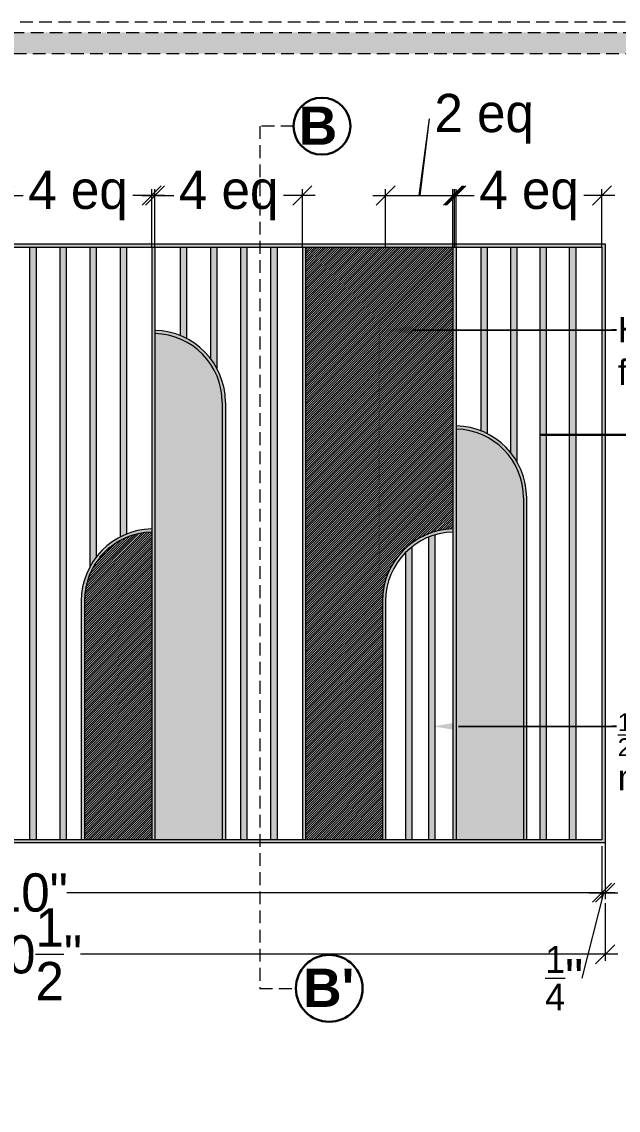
# Model space of a CAD drawing. Header units: millimetres. Extents: x 35877 to 3066687, y -650199 to -40525.
# Drawn here: x 147593.9 to 147640.7, y -179468.6 to -179383.2 of the extents above; entities that cross this region are included whole.
import ezdxf
from ezdxf import colors
from ezdxf.entities.mleader import LeaderData, LeaderLine
from ezdxf.math import Vec2, Vec3

# ---------------------------------------------------------------- set-up
doc = ezdxf.new("R2010")
doc.units = ezdxf.units.MM
doc.header["$MEASUREMENT"] = 0
doc.header["$PDMODE"] = 35
doc.linetypes.add('DASHED', pattern=[0.75, 0.5, -0.25])
doc.linetypes.add('DASHEDX2', pattern=[1.5, 1, -0.5])
doc.layers.get('Defpoints').update_dxf_attribs({"color": 220})
doc.layers.add('AR HATCH-7', color=7, linetype='Continuous')
for name, color, linetype, lineweight in [('DIM.', 250, 'Continuous', 13), ('dim05', 1, 'Continuous', 13), ('Dimension', 10, 'DASHEDX2', 20), ('el', 7, 'Continuous', 20), ('FALSE CEILING', 6, 'Continuous', 30), ('FURNITURE', 32, 'Continuous', 9), ('furniture dimensions', 1, 'DASHED', 0), ('FURNITURE-1', 252, 'Continuous', 13), ('interior hatch', 253, 'Continuous', 5), ('wall', 7, 'Continuous', 30)]:
    doc.layers.add(name, color=color, linetype=linetype, lineweight=lineweight)
doc.styles.add('century g', font='GOTHIC.TTF')
doc.styles.get("Standard").update_dxf_attribs({"font": 'arial.ttf', "height": 6})
doc.dimstyles.new('Archana', dxfattribs={"dimtxt": 2, "dimasz": 0.75, "dimexe": 0.5, "dimexo": 0.5, "dimgap": 0, "dimtad": 0, "dimzin": 0, "dimdsep": 46, "dimlunit": 4, "dimtxsty": 'century g', "dimblk": 'OBLIQUE', "dimcen": 0, "dimdle": 1, "dimclrd": 256, "dimclre": 256, "dimclrt": 256, "dimadec": 0, "dimazin": 0, "dimtfac": 1, "dimtofl": 0, "dimtmove": 1, "dimatfit": 3, "dimfxl": 1, "dimfxlon": 1, "dimtolj": 1, "dimtzin": 0, "dimlwd": -1, "dimlwe": -1, "dimarcsym": 0})

# ---------------------------------------------------------------- blocks, each defined once
blk = doc.blocks.new('_Oblique')
at = {"layer": 'wall', "color": 0, "lineweight": -2}
blk.add_line((-0.5, -0.5), (0.5, 0.5), dxfattribs=at)
blk = doc.blocks.new('*D425')
at = {"layer": 'Defpoints', "color": 0, "linetype": 'Continuous', "lineweight": 0, "transparency": 16777216}
for p in [(147627.812, -179396.875), (147622.403, -179434.077), (147627.812, -179434.077)]:
    blk.add_point(p, dxfattribs=at)
at = {"layer": 'furniture dimensions', "color": 5, "linetype": 'Continuous', "transparency": 16777216}
for p, q in [((147625.108, -179396.875), (147625.841, -179390.857)), ((147621.403, -179396.875), (147628.812, -179396.875)), ((147627.812, -179400.875), (147627.812, -179396.375))]:
    blk.add_line(p, q, dxfattribs=at)
at = {"layer": 'furniture dimensions', "color": 5, "linetype": 'ByBlock', "transparency": 16777216}
blk.add_line((147622.403, -179400.875), (147622.403, -179396.375), dxfattribs=at)
at = {"layer": 'furniture dimensions', "color": 5, "linetype": 'Continuous', "transparency": 16777216, "xscale": 1.5, "yscale": 1.5, "zscale": 1.5, "rotation": 180}
blk.add_blockref('_Oblique', (147622.403, -179396.875), dxfattribs=at)
at = {"layer": 'furniture dimensions', "color": 5, "linetype": 'Continuous', "transparency": 16777216, "xscale": 1.5, "yscale": 1.5, "zscale": 1.5}
blk.add_blockref('_Oblique', (147627.812, -179396.875), dxfattribs=at)
at = {"layer": 'furniture dimensions', "linetype": 'Continuous', "lineweight": 0, "transparency": 16777216, "insert": (147630.135, -179390.857), "char_height": 3, "attachment_point": 5, "style": 'century g'}
blk.add_mtext('\\A1;2 eq', dxfattribs=at)
blk = doc.blocks.new('*D593')
at = {"layer": 'Defpoints', "color": 0, "linetype": 'Continuous', "lineweight": 0, "transparency": 16777216}
for p in [(147604.051, -179396.875), (147592.483, -179402.161), (147604.051, -179402.161)]:
    blk.add_point(p, dxfattribs=at)
at = {"layer": 'furniture dimensions', "color": 5, "linetype": 'Continuous', "transparency": 16777216}
for p, q in [((147591.483, -179396.875), (147593.964, -179396.875)), ((147605.051, -179396.875), (147602.57, -179396.875)), ((147604.051, -179400.875), (147604.051, -179396.375))]:
    blk.add_line(p, q, dxfattribs=at)
at = {"layer": 'furniture dimensions', "color": 5, "linetype": 'ByBlock', "transparency": 16777216}
blk.add_line((147592.483, -179400.875), (147592.483, -179396.375), dxfattribs=at)
at = {"layer": 'furniture dimensions', "color": 5, "linetype": 'Continuous', "transparency": 16777216, "xscale": 1.5, "yscale": 1.5, "zscale": 1.5, "rotation": 180}
blk.add_blockref('_Oblique', (147592.483, -179396.875), dxfattribs=at)
at = {"layer": 'furniture dimensions', "color": 5, "linetype": 'Continuous', "transparency": 16777216, "xscale": 1.5, "yscale": 1.5, "zscale": 1.5}
blk.add_blockref('_Oblique', (147604.051, -179396.875), dxfattribs=at)
at = {"layer": 'furniture dimensions', "linetype": 'Continuous', "lineweight": 0, "transparency": 16777216, "insert": (147598.267, -179396.875), "char_height": 3, "attachment_point": 5, "style": 'century g'}
blk.add_mtext('\\A1;4 eq', dxfattribs=at)
blk = doc.blocks.new('*D594')
at = {"layer": 'Defpoints', "color": 0, "linetype": 'Continuous', "lineweight": 0, "transparency": 16777216}
for p in [(147615.869, -179396.875), (147604.301, -179402.161), (147615.869, -179402.161)]:
    blk.add_point(p, dxfattribs=at)
at = {"layer": 'furniture dimensions', "color": 5, "linetype": 'Continuous', "transparency": 16777216}
for p, q in [((147603.301, -179396.875), (147605.782, -179396.875)), ((147616.869, -179396.875), (147614.388, -179396.875)), ((147615.869, -179400.875), (147615.869, -179396.375))]:
    blk.add_line(p, q, dxfattribs=at)
at = {"layer": 'furniture dimensions', "color": 5, "linetype": 'ByBlock', "transparency": 16777216}
blk.add_line((147604.301, -179400.875), (147604.301, -179396.375), dxfattribs=at)
at = {"layer": 'furniture dimensions', "color": 5, "linetype": 'Continuous', "transparency": 16777216, "xscale": 1.5, "yscale": 1.5, "zscale": 1.5, "rotation": 180}
blk.add_blockref('_Oblique', (147604.301, -179396.875), dxfattribs=at)
at = {"layer": 'furniture dimensions', "color": 5, "linetype": 'Continuous', "transparency": 16777216, "xscale": 1.5, "yscale": 1.5, "zscale": 1.5}
blk.add_blockref('_Oblique', (147615.869, -179396.875), dxfattribs=at)
at = {"layer": 'furniture dimensions', "linetype": 'Continuous', "lineweight": 0, "transparency": 16777216, "insert": (147610.085, -179396.875), "char_height": 3, "attachment_point": 5, "style": 'century g'}
blk.add_mtext('\\A1;4 eq', dxfattribs=at)
blk = doc.blocks.new('*D595')
at = {"layer": 'Defpoints', "color": 0, "linetype": 'Continuous', "lineweight": 0, "transparency": 16777216}
for p in [(147627.687, -179396.875), (147622.403, -179434.077), (147627.687, -179434.077)]:
    blk.add_point(p, dxfattribs=at)
at = {"layer": 'furniture dimensions', "color": 5, "linetype": 'Continuous', "transparency": 16777216}
for p, q in [((147625.045, -179396.875), (147625.841, -179390.857)), ((147621.403, -179396.875), (147628.687, -179396.875)), ((147627.687, -179400.875), (147627.687, -179396.375))]:
    blk.add_line(p, q, dxfattribs=at)
at = {"layer": 'furniture dimensions', "color": 5, "linetype": 'ByBlock', "transparency": 16777216}
blk.add_line((147622.403, -179400.875), (147622.403, -179396.375), dxfattribs=at)
at = {"layer": 'furniture dimensions', "color": 5, "linetype": 'Continuous', "transparency": 16777216, "xscale": 1.5, "yscale": 1.5, "zscale": 1.5, "rotation": 180}
blk.add_blockref('_Oblique', (147622.403, -179396.875), dxfattribs=at)
at = {"layer": 'furniture dimensions', "color": 5, "linetype": 'Continuous', "transparency": 16777216, "xscale": 1.5, "yscale": 1.5, "zscale": 1.5}
blk.add_blockref('_Oblique', (147627.687, -179396.875), dxfattribs=at)
at = {"layer": 'furniture dimensions', "linetype": 'Continuous', "lineweight": 0, "transparency": 16777216, "insert": (147630.135, -179390.857), "char_height": 3, "attachment_point": 5, "style": 'century g'}
blk.add_mtext('\\A1;2 eq', dxfattribs=at)
blk = doc.blocks.new('*D596')
at = {"layer": 'Defpoints', "color": 0, "linetype": 'Continuous', "lineweight": 0, "transparency": 16777216}
for p in [(147639.38, -179396.875), (147627.937, -179402.161), (147639.38, -179402.161)]:
    blk.add_point(p, dxfattribs=at)
at = {"layer": 'furniture dimensions', "color": 5, "linetype": 'Continuous', "transparency": 16777216}
for p, q in [((147626.937, -179396.875), (147629.356, -179396.875)), ((147640.38, -179396.875), (147637.962, -179396.875)), ((147639.38, -179400.875), (147639.38, -179396.375))]:
    blk.add_line(p, q, dxfattribs=at)
at = {"layer": 'furniture dimensions', "color": 5, "linetype": 'ByBlock', "transparency": 16777216}
blk.add_line((147627.937, -179400.875), (147627.937, -179396.375), dxfattribs=at)
at = {"layer": 'furniture dimensions', "color": 5, "linetype": 'Continuous', "transparency": 16777216, "xscale": 1.5, "yscale": 1.5, "zscale": 1.5, "rotation": 180}
blk.add_blockref('_Oblique', (147627.937, -179396.875), dxfattribs=at)
at = {"layer": 'furniture dimensions', "color": 5, "linetype": 'Continuous', "transparency": 16777216, "xscale": 1.5, "yscale": 1.5, "zscale": 1.5}
blk.add_blockref('_Oblique', (147639.38, -179396.875), dxfattribs=at)
at = {"layer": 'furniture dimensions', "linetype": 'Continuous', "lineweight": 0, "transparency": 16777216, "insert": (147633.659, -179396.875), "char_height": 3, "attachment_point": 5, "style": 'century g'}
blk.add_mtext('\\A1;4 eq', dxfattribs=at)
blk = doc.blocks.new('*D600')
at = {"layer": 'Defpoints', "color": 0, "linetype": 'Continuous', "lineweight": 0, "transparency": 16777216}
for p in [(147545.336, -179447.384), (147639.38, -179447.384), (147639.38, -179451.539)]:
    blk.add_point(p, dxfattribs=at)
at = {"layer": 'furniture dimensions', "color": 5, "linetype": 'ByBlock', "transparency": 16777216}
blk.add_line((147545.336, -179447.884), (147545.336, -179452.039), dxfattribs=at)
at = {"layer": 'furniture dimensions', "color": 5, "linetype": 'Continuous', "transparency": 16777216}
for p, q in [((147639.38, -179447.884), (147639.38, -179452.039)), ((147544.336, -179451.539), (147587.333, -179451.539)), ((147640.38, -179451.539), (147597.383, -179451.539))]:
    blk.add_line(p, q, dxfattribs=at)
at = {"layer": 'furniture dimensions', "color": 5, "linetype": 'Continuous', "transparency": 16777216, "xscale": 1.5, "yscale": 1.5, "zscale": 1.5, "rotation": 180}
blk.add_blockref('_Oblique', (147545.336, -179451.539), dxfattribs=at)
at = {"layer": 'furniture dimensions', "color": 5, "linetype": 'Continuous', "transparency": 16777216, "xscale": 1.5, "yscale": 1.5, "zscale": 1.5}
blk.add_blockref('_Oblique', (147639.38, -179451.539), dxfattribs=at)
at = {"layer": 'furniture dimensions', "linetype": 'Continuous', "lineweight": 0, "transparency": 16777216, "insert": (147592.358, -179451.539), "char_height": 3, "attachment_point": 5, "style": 'century g'}
blk.add_mtext('\\A1;7\'-10"', dxfattribs=at)
blk = doc.blocks.new('*D601')
at = {"layer": 'Defpoints', "color": 0, "linetype": 'Continuous', "lineweight": 0, "transparency": 16777216}
for p in [(147639.63, -179446.134), (147639.38, -179447.384), (147639.63, -179451.539)]:
    blk.add_point(p, dxfattribs=at)
at = {"layer": 'furniture dimensions', "color": 5, "linetype": 'ByBlock', "transparency": 16777216}
blk.add_line((147639.38, -179447.884), (147639.38, -179452.039), dxfattribs=at)
at = {"layer": 'furniture dimensions', "color": 5, "linetype": 'Continuous', "transparency": 16777216}
for p, q in [((147639.63, -179447.539), (147639.63, -179452.039)), ((147639.505, -179451.539), (147637.792, -179458.24)), ((147638.38, -179451.539), (147640.63, -179451.539))]:
    blk.add_line(p, q, dxfattribs=at)
at = {"layer": 'furniture dimensions', "color": 5, "linetype": 'Continuous', "transparency": 16777216, "xscale": 1.5, "yscale": 1.5, "zscale": 1.5, "rotation": 180}
blk.add_blockref('_Oblique', (147639.38, -179451.539), dxfattribs=at)
at = {"layer": 'furniture dimensions', "color": 5, "linetype": 'Continuous', "transparency": 16777216, "xscale": 1.5, "yscale": 1.5, "zscale": 1.5}
blk.add_blockref('_Oblique', (147639.63, -179451.539), dxfattribs=at)
at = {"layer": 'furniture dimensions', "linetype": 'Continuous', "lineweight": 0, "transparency": 16777216, "insert": (147636.415, -179458.24), "char_height": 3, "attachment_point": 5, "style": 'century g'}
blk.add_mtext('\\A1;{\\H0.7x;\\S1/4;}"', dxfattribs=at)
blk = doc.blocks.new('*D602')
at = {"layer": 'Defpoints', "color": 0, "linetype": 'Continuous', "lineweight": 0, "transparency": 16777216}
for p in [(147545.086, -179447.634), (147639.63, -179447.634), (147639.63, -179456.367)]:
    blk.add_point(p, dxfattribs=at)
at = {"layer": 'furniture dimensions', "color": 5, "linetype": 'ByBlock', "transparency": 16777216}
blk.add_line((147545.086, -179452.367), (147545.086, -179456.867), dxfattribs=at)
at = {"layer": 'furniture dimensions', "color": 5, "linetype": 'Continuous', "transparency": 16777216}
for p, q in [((147639.63, -179452.367), (147639.63, -179456.867)), ((147544.086, -179456.367), (147586.247, -179456.367)), ((147640.63, -179456.367), (147598.469, -179456.367))]:
    blk.add_line(p, q, dxfattribs=at)
at = {"layer": 'furniture dimensions', "color": 5, "linetype": 'Continuous', "transparency": 16777216, "xscale": 1.5, "yscale": 1.5, "zscale": 1.5, "rotation": 180}
blk.add_blockref('_Oblique', (147545.086, -179456.367), dxfattribs=at)
at = {"layer": 'furniture dimensions', "color": 5, "linetype": 'Continuous', "transparency": 16777216, "xscale": 1.5, "yscale": 1.5, "zscale": 1.5}
blk.add_blockref('_Oblique', (147639.63, -179456.367), dxfattribs=at)
at = {"layer": 'furniture dimensions', "linetype": 'Continuous', "lineweight": 0, "transparency": 16777216, "insert": (147592.358, -179456.367), "char_height": 3, "attachment_point": 5, "style": 'century g'}
blk.add_mtext('\\A1;7\'-10{\\H1x;\\S1/2;}"', dxfattribs=at)

msp = doc.modelspace()

# ---------------------------------------------------------------- hatches: boundary and pattern name
at = {"layer": 'AR HATCH-7', "lineweight": 0, "true_color": 0xd6a100, "transparency": 33554613}
h = msp.add_hatch(color=42, dxfattribs=at)
h.dxf.hatch_style = 1
h.paths.add_polyline_path([(147639.6302, -179400.6614), (147545.0863, -179400.6614), (147545.0863, -179447.6344), (147639.6302, -179447.6344)])
h.paths.add_polyline_path([(147639.3802, -179400.9114), (147639.3802, -179447.3844), (147545.3363, -179447.3844), (147545.3363, -179400.9114)], flags=16)
h.paths.add_polyline_path([(147547.8999, -179400.9114), (147547.3999, -179400.9114), (147547.3999, -179447.3844), (147547.8999, -179447.3844)], flags=0)
h.paths.add_polyline_path([(147550.2135, -179400.9114), (147549.7135, -179400.9114), (147549.7135, -179447.3844), (147550.2135, -179447.3844)], flags=0)
h = msp.add_hatch(color=42, dxfattribs=at)
h.dxf.hatch_style = 1
h.paths.add_polyline_path([(147564.2451, -179400.9114), (147563.7451, -179400.9114), (147563.7451, -179425.9753, -0.0405574), (147564.2451, -179425.2071)])
h.paths.add_polyline_path([(147566.6087, -179400.9114), (147566.1087, -179400.9114), (147566.1087, -179423.6489, -0.0243313), (147566.6087, -179423.4187)])
h.paths.add_polyline_path([(147568.8473, -179400.9114), (147568.5973, -179400.9114), (147568.5973, -179447.3844), (147568.8473, -179447.3844)])
h.paths.add_polyline_path([(147568.8473, -179414.9302), (147568.8473, -179415.1802, -0.4074604), (147574.1313, -179420.5878), (147574.1313, -179447.3844), (147574.3813, -179447.3844), (147574.3813, -179420.5878, 0.4077581)])
h.paths.add_polyline_path([(147570.7753, -179415.5835, 0.0245299), (147570.2753, -179415.4065), (147570.2753, -179447.3844), (147570.7753, -179447.3844)], flags=17)
h.paths.add_polyline_path([(147572.5783, -179416.7946, 0.031083), (147572.0783, -179416.3458), (147572.0783, -179447.3844), (147572.5783, -179447.3844)], flags=17)
h.paths.add_polyline_path([(147580.6653, -179400.9114), (147580.4153, -179400.9114), (147580.4153, -179447.3844), (147580.6653, -179447.3844)])
h.paths.add_polyline_path([(147583.1539, -179400.9114), (147582.6539, -179400.9114), (147582.6539, -179447.3844), (147583.1539, -179447.3844)])
h.paths.add_polyline_path([(147585.5175, -179400.9114), (147585.0175, -179400.9114), (147585.0175, -179447.3844), (147585.5175, -179447.3844)])
h.paths.add_polyline_path([(147587.8811, -179400.9114), (147587.3811, -179400.9114), (147587.3811, -179415.1979, -0.0405574), (147587.8811, -179414.4298)])
h.paths.add_polyline_path([(147590.2447, -179400.9114), (147589.7447, -179400.9114), (147589.7447, -179412.8715, -0.0243313), (147590.2447, -179412.6414)])
h.paths.add_polyline_path([(147592.2333, -179412.4833), (147592.2333, -179412.2332, 0.4077581), (147586.6993, -179417.8908), (147586.6993, -179447.3844), (147586.9493, -179447.3844), (147586.9493, -179417.8908, -0.4074604)])
h.paths.add_polyline_path([(147592.4833, -179400.9114), (147592.2333, -179400.9114), (147592.2333, -179447.3844), (147592.4833, -179447.3844)])
h.paths.add_polyline_path([(147594.9719, -179400.9114), (147594.4719, -179400.9114), (147594.4719, -179447.3844), (147594.9719, -179447.3844)])
h.paths.add_polyline_path([(147597.3355, -179400.9114), (147596.8355, -179400.9114), (147596.8355, -179447.3844), (147597.3355, -179447.3844)])
h.paths.add_polyline_path([(147599.6991, -179400.9114), (147599.1991, -179400.9114), (147599.1991, -179425.9753, -0.0405574), (147599.6991, -179425.2071)])
h.paths.add_polyline_path([(147602.0627, -179400.9114), (147601.5627, -179400.9114), (147601.5627, -179423.6489, -0.0243313), (147602.0627, -179423.4187)])
h.paths.add_polyline_path([(147604.3013, -179400.9114), (147604.0513, -179400.9114), (147604.0513, -179447.3844), (147604.3013, -179447.3844)])
h = msp.add_hatch(color=42, dxfattribs=at)
h.dxf.hatch_style = 1
h.paths.add_polyline_path([(147604.0513, -179423.2607), (147604.0513, -179423.0106, 0.4077581), (147598.5173, -179428.6682), (147598.5173, -179447.3844), (147598.7673, -179447.3844), (147598.7673, -179428.6682, -0.4074604)])
h.paths.add_polyline_path([(147627.6872, -179423.2607), (147627.6872, -179423.0106, 0.4077581), (147622.1532, -179428.6682), (147622.1532, -179447.3844), (147622.4032, -179447.3844), (147622.4032, -179428.6682, -0.4074604)])
h.paths.add_polyline_path([(147626.2592, -179423.4869, 0.0245299), (147625.7592, -179423.664), (147625.7592, -179447.3844), (147626.2592, -179447.3844)], flags=17)
h.paths.add_polyline_path([(147624.4562, -179424.4262, 0.031083), (147623.9562, -179424.875), (147623.9562, -179447.3844), (147624.4562, -179447.3844)], flags=17)
h.paths.add_polyline_path([(147627.9372, -179414.9302), (147627.9372, -179415.1802, -0.4074604), (147633.2212, -179420.5878), (147633.2212, -179447.3844), (147633.4712, -179447.3844), (147633.4712, -179420.5878, 0.4077581)])
h.paths.add_polyline_path([(147630.3758, -179400.9114), (147629.8758, -179400.9114), (147629.8758, -179415.3185, -0.0242239), (147630.3758, -179415.5428)])
h = msp.add_hatch(color=42, dxfattribs=at)
h.dxf.hatch_style = 1
h.paths.add_polyline_path([(147604.3013, -179407.4437), (147604.3013, -179407.6938, -0.4074604), (147609.5852, -179413.1013), (147609.5852, -179447.3844), (147609.8352, -179447.3844), (147609.8352, -179413.1013, 0.4077581)])
h.paths.add_polyline_path([(147606.7898, -179400.9114), (147606.2898, -179400.9114), (147606.2898, -179407.8519, -0.0243313), (147606.7898, -179408.082)])
h.paths.add_polyline_path([(147609.1534, -179400.9114), (147608.6534, -179400.9114), (147608.6534, -179409.6403, -0.0405574), (147609.1534, -179410.4084)])
h.paths.add_polyline_path([(147611.517, -179400.9114), (147611.017, -179400.9114), (147611.017, -179447.3844), (147611.517, -179447.3844)])
h.paths.add_polyline_path([(147613.8806, -179400.9114), (147613.3806, -179400.9114), (147613.3806, -179447.3844), (147613.8806, -179447.3844)])
h.paths.add_polyline_path([(147616.1192, -179400.9114), (147615.8692, -179400.9114), (147615.8692, -179447.3844), (147616.1192, -179447.3844)])
h.paths.add_polyline_path([(147627.9372, -179400.9114), (147627.6872, -179400.9114), (147627.6872, -179447.3844), (147627.9372, -179447.3844)])
h = msp.add_hatch(color=42, dxfattribs=at)
h.dxf.hatch_style = 1
h.paths.add_polyline_path([(147632.6894, -179400.9114), (147632.1894, -179400.9114), (147632.1894, -179417.0011, -0.0386613), (147632.6894, -179417.7177)])
h.paths.add_polyline_path([(147635.003, -179400.9114), (147634.503, -179400.9114), (147634.503, -179447.3844), (147635.003, -179447.3844)])
h.paths.add_polyline_path([(147637.3166, -179400.9114), (147636.8166, -179400.9114), (147636.8166, -179447.3844), (147637.3166, -179447.3844)])
at = {"layer": 'dim05', "lineweight": 0, "true_color": 0xadddf7, "transparency": 33554526}
h = msp.add_hatch(dxfattribs=at)
h.set_pattern_fill('ANSI31', color=141)
h.set_pattern_definition([(45, (159.95672, -455.91312), (-0.08838834765, 0.08838834765), [])])
edge = h.paths.add_edge_path()
edge.add_line((147627.6872, -179400.9114), (147616.1192, -179400.9114))
edge.add_line((147616.1192, -179400.9114), (147616.1192, -179447.3844))
edge.add_line((147616.1192, -179447.3844), (147622.1532, -179447.3844))
edge.add_line((147622.1532, -179447.3844), (147622.1532, -179428.6682))
edge.add_arc((147627.8147, -179428.6692), 5.6614, 91.289938, 179.989733, ccw=False)
edge.add_line((147627.6872, -179423.0092), (147627.6872, -179400.9114))
edge = h.paths.add_edge_path()
edge.add_arc((147604.1138, -179428.6057), 5.3469, 90.669752, 180.669752)
edge.add_line((147598.7673, -179428.6682), (147598.7673, -179447.3844))
edge.add_line((147598.7673, -179447.3844), (147604.0513, -179447.3844))
edge.add_line((147604.0513, -179447.3844), (147604.0513, -179423.2592))
edge = h.paths.add_edge_path()
edge.add_line((147580.4153, -179400.9114), (147568.8473, -179400.9114))
edge.add_line((147568.8473, -179400.9114), (147568.8473, -179414.9288))
edge.add_arc((147568.7198, -179420.5888), 5.6614, 0.010267, 88.710062, ccw=False)
edge.add_line((147574.3813, -179420.5878), (147574.3813, -179447.3844))
edge.add_line((147574.3813, -179447.3844), (147580.4153, -179447.3844))
edge.add_line((147580.4153, -179447.3844), (147580.4153, -179400.9114))
edge = h.paths.add_edge_path()
edge.add_arc((147568.6598, -179428.6057), 5.3469, 90.669752, 180.669752)
edge.add_line((147563.3133, -179428.6682), (147563.3133, -179447.3844))
edge.add_line((147563.3133, -179447.3844), (147568.5973, -179447.3844))
edge.add_line((147568.5973, -179447.3844), (147568.5973, -179423.2592))
at = {"layer": 'Dimension', "true_color": 0xd39e00, "transparency": 33554687}
h = msp.add_hatch(color=42, dxfattribs=at)
h.paths.add_polyline_path([(147495.5534, -179384.0794), (147495.5534, -179550.472), (147731.9485, -179550.472), (147731.9485, -179384.0794)])
h.paths.add_polyline_path([(147497.2125, -179385.7384), (147730.2894, -179385.7384), (147730.2894, -179548.813), (147497.2125, -179548.813)], flags=16)
at = {"layer": 'interior hatch', "lineweight": 0, "true_color": 0xd9b996, "transparency": 33554687}
h = msp.add_hatch(color=31, dxfattribs=at)
h.dxf.hatch_style = 1
h.paths.add_polyline_path([(147556.7793, -179412.4833, 0.4074604), (147551.4953, -179417.8908), (147551.4953, -179447.3844), (147556.7793, -179447.3844)])
h.paths.add_polyline_path([(147592.2333, -179412.4833, 0.4074604), (147586.9493, -179417.8908), (147586.9493, -179447.3844), (147592.2333, -179447.3844)])
h.paths.add_polyline_path([(147609.5852, -179413.1013, 0.4074604), (147604.3013, -179407.6938), (147604.3013, -179447.3844), (147609.5852, -179447.3844)])
h = msp.add_hatch(color=31, dxfattribs=at)
h.dxf.hatch_style = 1
h.paths.add_polyline_path([(147633.2212, -179420.5878, 0.4074604), (147627.9372, -179415.1802), (147627.9372, -179447.3844), (147633.2212, -179447.3844)])

# ---------------------------------------------------------------- linework, layer by layer
at = {"layer": 'Dimension', "color": 42, "true_color": 0xd39e00, "transparency": 33554687, "elevation": 0.3468}
for points in [[(147494.7239, -179383.2498), (147732.778, -179383.2498), (147732.778, -179551.3016), (147494.7239, -179551.3016)], [(147495.5534, -179384.0794), (147731.9485, -179384.0794), (147731.9485, -179550.472), (147495.5534, -179550.472)], [(147497.2125, -179385.7384), (147730.2894, -179385.7384), (147730.2894, -179548.813), (147497.2125, -179548.813)]]:
    msp.add_lwpolyline(points, close=True, dxfattribs=at)
at = {"layer": 'el', "color": 251, "linetype": 'DASHEDX2', "true_color": 0x636466, "transparency": 33554687}
msp.add_line((147545.0863, -179400.6614), (147639.6302, -179400.6614), dxfattribs=at)
at = {"layer": 'FALSE CEILING', "color": 1, "linetype": 'DASHEDX2', "lineweight": 0, "transparency": 33554687}
msp.add_lwpolyline([(147615.1729, -179391.4352), (147612.5321, -179391.4352), (147612.5321, -179459.0356), (147615.3586, -179459.0356)], dxfattribs=at)
at = {"layer": 'FURNITURE', "lineweight": 0, "transparency": 33554687}
for p, q in [((147594.4719, -179400.9114), (147594.4719, -179447.3844)), ((147594.9719, -179400.9114), (147594.9719, -179447.3844)), ((147596.8355, -179400.9114), (147596.8355, -179447.3844)), ((147597.3355, -179400.9114), (147597.3355, -179447.3844)), ((147599.1991, -179400.9114), (147599.1991, -179425.9753)), ((147599.6991, -179400.9114), (147599.6991, -179425.2071)), ((147601.5627, -179400.9114), (147601.5627, -179423.6489)), ((147602.0627, -179400.9114), (147602.0627, -179423.4187)), ((147604.0513, -179400.9114), (147604.0513, -179447.3844)), ((147604.3013, -179400.9114), (147604.3013, -179447.3844)), ((147606.2898, -179400.9114), (147606.2898, -179407.8519)), ((147606.7898, -179400.9114), (147606.7898, -179408.082)), ((147608.6534, -179400.9114), (147608.6534, -179409.6403)), ((147609.1534, -179400.9114), (147609.1534, -179410.4084)), ((147611.017, -179400.9114), (147611.017, -179447.3844)), ((147611.517, -179400.9114), (147611.517, -179447.3844)), ((147613.3806, -179400.9114), (147613.3806, -179447.3844)), ((147613.8806, -179400.9114), (147613.8806, -179447.3844)), ((147615.8692, -179400.9114), (147615.8692, -179447.3844)), ((147616.1192, -179400.9114), (147616.1192, -179447.3844)), ((147627.6872, -179400.9114), (147627.6872, -179447.3844)), ((147627.9372, -179400.9114), (147627.9372, -179447.3844)), ((147629.8758, -179400.9114), (147629.8758, -179415.3185)), ((147630.3758, -179400.9114), (147630.3758, -179415.5428)), ((147632.1894, -179400.9114), (147632.1894, -179417.0334)), ((147632.6894, -179400.9114), (147632.6894, -179417.7057)), ((147634.503, -179400.9114), (147634.503, -179447.3844)), ((147635.003, -179400.9114), (147635.003, -179447.3844)), ((147636.8166, -179400.9114), (147636.8166, -179447.3844)), ((147637.3166, -179400.9114), (147637.3166, -179447.3844)), ((147609.5852, -179413.1013), (147609.5852, -179447.3844)), ((147609.8352, -179413.1013), (147609.8352, -179447.3844)), ((147633.2212, -179420.5878), (147633.2212, -179447.3844)), ((147625.7592, -179423.664), (147625.7592, -179447.3844)), ((147626.2592, -179423.4869), (147626.2592, -179447.3844)), ((147623.9562, -179424.875), (147623.9562, -179447.3844)), ((147624.4562, -179424.4262), (147624.4562, -179447.3844)), ((147598.5173, -179428.6682), (147598.5173, -179447.3844)), ((147598.7673, -179428.6682), (147598.7673, -179447.3844)), ((147622.1532, -179428.6682), (147622.1532, -179447.3844)), ((147622.4032, -179428.6682), (147622.4032, -179447.3844))]:
    msp.add_line(p, q, dxfattribs=at)
at = {"layer": 'FURNITURE', "color": 18, "lineweight": 0, "true_color": 0x000000, "transparency": 33554687}
for points in [[(147545.0863, -179400.6614), (147639.6302, -179400.6614), (147639.6302, -179447.6344), (147545.0863, -179447.6344)], [(147545.3363, -179400.9114), (147639.3802, -179400.9114), (147639.3802, -179447.3844), (147545.3363, -179447.3844)]]:
    msp.add_lwpolyline(points, close=True, dxfattribs=at)
at = {"layer": 'FURNITURE', "lineweight": 0, "transparency": 33554687}
msp.add_lwpolyline([(147633.4712, -179447.3844), (147633.4712, -179420.5878, 0.4077581), (147627.9372, -179414.9302, 0.4077581)], format="xyb", dxfattribs=at)
for centre, radius, start, end in [((147604.1763, -179413.1013), 5.659, 0, 88.734306), ((147604.1763, -179413.1013), 5.409, 0, 88.675796), ((147627.8122, -179420.5878), 5.409, 0, 88.675796), ((147604.1763, -179428.6682), 5.659, 91.265694, 180), ((147604.1763, -179428.6682), 5.409, 91.324204, 180), ((147627.8122, -179428.6682), 5.659, 91.265694, 180), ((147627.8122, -179428.6682), 5.409, 91.324204, 180)]:
    msp.add_arc(centre, radius, start, end, dxfattribs=at)
at = {"layer": 'FURNITURE-1', "color": 1, "linetype": 'ByBlock', "lineweight": 30, "transparency": 33554687}
for centre, radius in [((147617.4044, -179391.4352), 2.2316), ((147617.4044, -179391.4352), 2.2316), ((147617.9759, -179459.0356), 2.6173)]:
    msp.add_circle(centre, radius, dxfattribs=at)

# ---------------------------------------------------------------- texts
at = {"layer": 'DIM.', "color": 1, "transparency": 33554687, "char_height": 3, "attachment_point": 3}
for s, insert in [('{\\fArial|b1|i0|c0|p34;B}', (147618.6056, -179389.8936)), ("{\\fArial|b1|i0|c0|p34;B'}", (147619.9465, -179457.494))]:
    msp.add_mtext_dynamic_manual_height_columns(s, width=81.875724, gutter_width=1.1277, heights=[0], dxfattribs=dict(at, insert=insert))

# ---------------------------------------------------------------- dimensions: what is measured, and where the dimension line sits
at = {"layer": 'furniture dimensions', "color": 5, "linetype": 'Continuous', "lineweight": 0, "transparency": 33554687}
for base, p1, p2, text, picture, middle in [((147627.8122, -179396.8755), (147622.4032, -179434.0772), (147627.8122, -179434.0772), '2 eq', '*D425', (147625.8408, -179390.8567)), ((147627.6872, -179396.8755), (147622.4032, -179434.0772), (147627.6872, -179434.0772), '2 eq', '*D595', (147625.8408, -179390.8567)), ((147639.6302, -179451.539), (147639.3802, -179447.3844), (147639.6302, -179446.1344), '{\\H0.7x;\\S1/4;}"', '*D601', (147637.792, -179458.2398))]:
    dim = msp.add_linear_dim(base=base, p1=p1, p2=p2, text=text, dimstyle='Archana', override={"dimtxt": 3, "dimasz": 1.5, "dimdec": 1, "dimclrd": 5, "dimclre": 5, "dimfxl": 4}, dxfattribs=at)
    dim.commit()
    dim.dimension.update_dxf_attribs({"geometry": picture, "text_midpoint": middle, "dimtype": 160})
for base, p1, p2, picture, middle in [((147604.0513, -179396.8755), (147592.4833, -179402.1614), (147604.0513, -179402.1614), '*D593', (147598.2673, -179396.8755)), ((147615.8692, -179396.8755), (147604.3013, -179402.1614), (147615.8692, -179402.1614), '*D594', (147610.0852, -179396.8755)), ((147639.3802, -179396.8755), (147627.9372, -179402.1614), (147639.3802, -179402.1614), '*D596', (147633.6587, -179396.8755))]:
    dim = msp.add_linear_dim(base=base, p1=p1, p2=p2, text='4 eq', dimstyle='Archana', override={"dimtxt": 3, "dimasz": 1.5, "dimdec": 1, "dimclrd": 5, "dimclre": 5, "dimfxl": 4}, dxfattribs=at)
    dim.commit()
    dim.dimension.update_dxf_attribs({"geometry": picture, "text_midpoint": middle})
for base, p1, p2, picture, middle in [((147639.6302, -179456.3666), (147545.0863, -179447.6344), (147639.6302, -179447.6344), '*D602', (147592.3583, -179456.3666)), ((147639.3802, -179451.539), (147545.3363, -179447.3844), (147639.3802, -179447.3844), '*D600', (147592.3583, -179451.539))]:
    dim = msp.add_linear_dim(base=base, p1=p1, p2=p2, dimstyle='Archana', override={"dimtxt": 3, "dimasz": 1.5, "dimdec": 1, "dimclrd": 5, "dimclre": 5, "dimfxl": 4}, dxfattribs=at)
    dim.commit()
    dim.dimension.update_dxf_attribs({"geometry": picture, "text_midpoint": middle})

# ---------------------------------------------------------------- leaders
at = {"layer": 'dim05', "color": 1, "lineweight": 0, "transparency": 33554687}
ml = msp.add_multileader_mtext('Standard', dxfattribs=at)
ml.set_content('\\A1;HDF_PU \\Pfinish', color=1)
ml.set_leader_properties(color=5)
ml.build(insert=Vec2(0, 0))
ml.multileader.update_dxf_attribs({"text_right_attachment_type": 6, "dogleg_length": 0.36, "arrow_head_size": 2})
ctx = ml.context
ctx.base_point, ctx.char_height, ctx.arrow_head_size, ctx.landing_gap_size, ctx.plane_origin = Vec3(147640.5219, -179407.412), 2, 2, 0.09, Vec3(147625.3903, -179407.412)
ctx.right_attachment = 6
notes = []
notes.append((ctx, [(0, (1, 1, 0), (147640.1619, -179407.412), (1, 0), 0.36, [(0, [(147622.5326, -179407.4205)], 0, [])])]))
ctx.mtext.insert, ctx.mtext.width, ctx.mtext.flow_direction = Vec3(147640.6119, -179406.3956), 23.76669, 5
ml = msp.add_multileader_mtext('Standard', dxfattribs=at)
ml.set_content('\\A1;{\\H0.7x;\\S1/2;}" dia. \\Pmetal rod', color=1)
ml.set_leader_properties(color=5)
ml.build(insert=Vec2(0, 0))
ml.multileader.update_dxf_attribs({"text_right_attachment_type": 6, "dogleg_length": 0.36, "arrow_head_size": 2})
ctx = ml.context
ctx.base_point, ctx.char_height, ctx.arrow_head_size, ctx.landing_gap_size, ctx.plane_origin = Vec3(147665.5692, -179415.6282), 2, 2, 0.09, Vec3(147655.4986, -179415.6282)
ctx.right_attachment = 6
notes.append((ctx, [(0, (1, 1, 0), (147665.2092, -179415.6282), (1, 0), 0.36, [(1, [(147657.0424, -179415.6282), (147634.553, -179415.6282)], 0, [])])]))
ctx.mtext.insert, ctx.mtext.width, ctx.mtext.flow_direction = Vec3(147665.6592, -179414.6119), 23.76669, 5
ml = msp.add_multileader_mtext('Standard', dxfattribs=at)
ml.set_content('\\A1;{\\H0.7x;\\S1/2;}" dia. \\Pmetal rod', color=1)
ml.set_leader_properties(color=5)
ml.build(insert=Vec2(0, 0))
ml.multileader.update_dxf_attribs({"text_right_attachment_type": 6, "dogleg_length": 0.36, "arrow_head_size": 2})
ctx = ml.context
ctx.base_point, ctx.char_height, ctx.arrow_head_size, ctx.landing_gap_size, ctx.plane_origin = Vec3(147665.5692, -179415.6282), 2, 2, 0.09, Vec3(147655.4986, -179415.6282)
ctx.right_attachment = 6
notes.append((ctx, [(0, (1, 1, 0), (147665.2092, -179415.6282), (1, 0), 0.36, [(1, [(147657.0424, -179415.6282), (147634.553, -179415.6282)], 0, [])])]))
ctx.mtext.insert, ctx.mtext.width, ctx.mtext.flow_direction = Vec3(147665.6592, -179414.6119), 23.76669, 5
ml = msp.add_multileader_mtext('Standard', dxfattribs=at)
ml.set_content('\\A1;{\\H0.7x;\\S1/2;}" dia. \\Pmetal rod', color=1)
ml.set_leader_properties(color=5)
ml.build(insert=Vec2(0, 0))
ml.multileader.update_dxf_attribs({"text_right_attachment_type": 6, "dogleg_length": 0.36, "arrow_head_size": 2})
ctx = ml.context
ctx.base_point, ctx.char_height, ctx.arrow_head_size, ctx.landing_gap_size, ctx.plane_origin = Vec3(147640.5219, -179438.4869), 2, 2, 0.09, Vec3(147625.3903, -179438.4869)
ctx.right_attachment = 6
notes.append((ctx, [(0, (1, 1, 0), (147640.1619, -179438.4869), (1, 0), 0.36, [(0, [(147626.1167, -179438.4955)], 0, [])])]))
ctx.mtext.insert, ctx.mtext.width, ctx.mtext.flow_direction = Vec3(147640.6119, -179437.4705), 23.76669, 5
for ctx, leaders in notes:
    for number, flags, end, landing, length, lines in leaders:
        leader = LeaderData()
        leader.index, (leader.has_last_leader_line, leader.has_dogleg_vector, leader.attachment_direction) = number, flags
        leader.last_leader_point, leader.dogleg_vector, leader.dogleg_length = Vec3(end), Vec3(landing), length
        for number, points, colour, breaks in lines:
            line = LeaderLine()
            line.index, line.vertices, line.color, line.breaks = number, Vec3.list(points), colors.encode_raw_color(colour), breaks
            leader.lines.append(line)
        ctx.leaders.append(leader)

doc.saveas('drawing.dxf')
